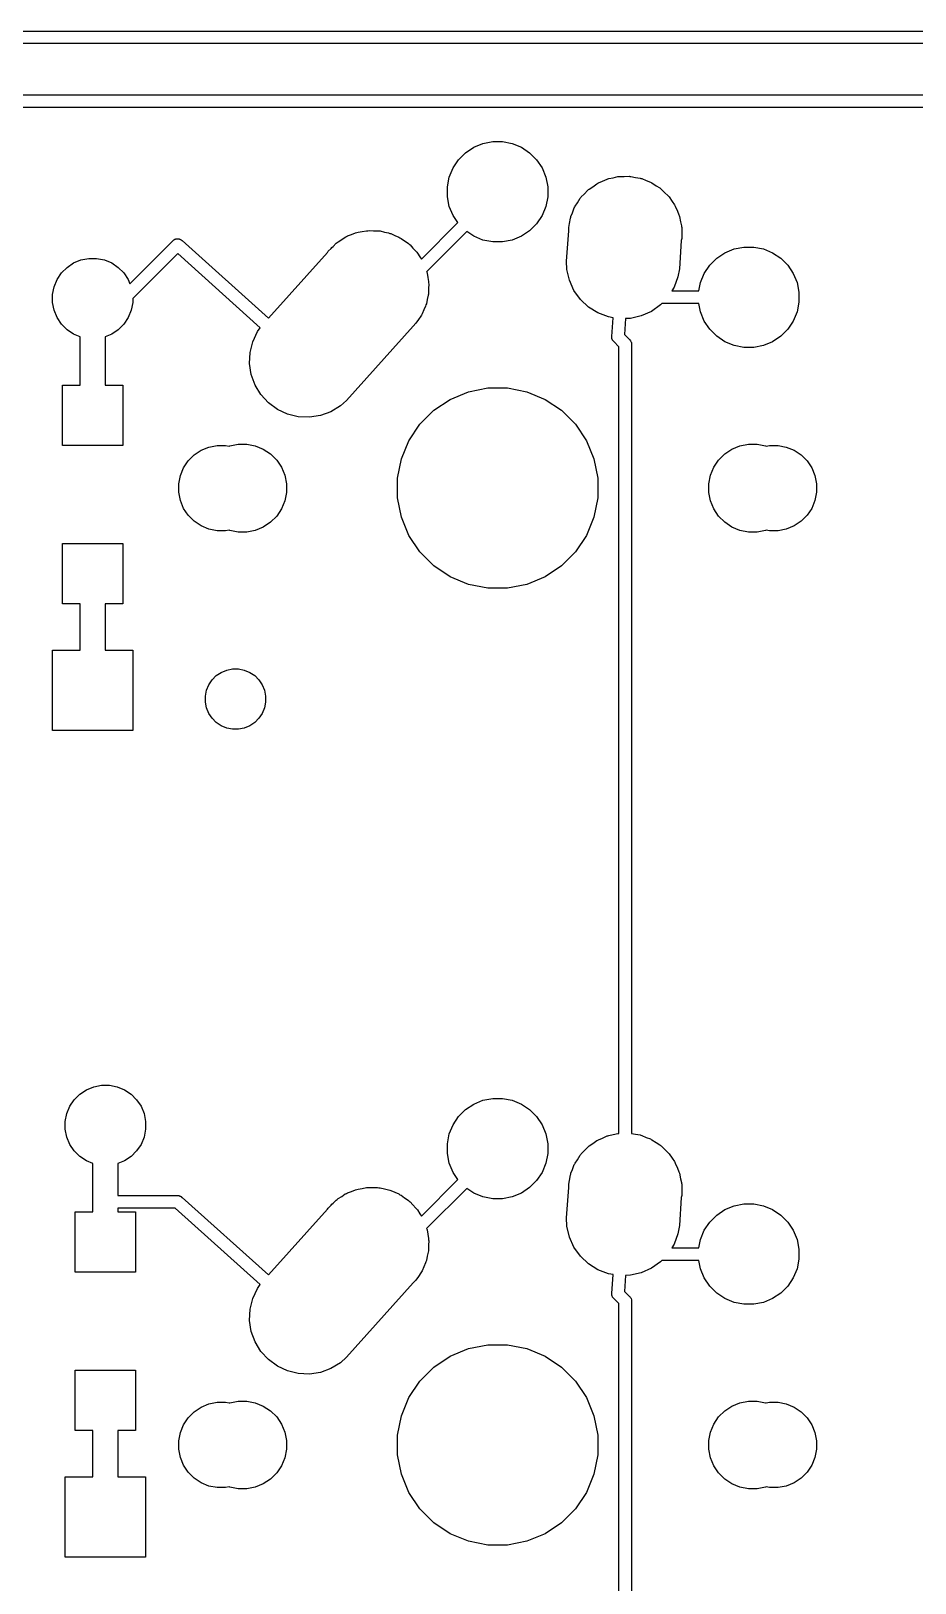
# Model space of a CAD drawing. Extents: x 53 to 306, y -113 to -54.
# Drawn here: x 147.87 to 165.47, y -88.47 to -57.58 of the extents above; entities that cross this region are included whole.
import ezdxf

# ---------------------------------------------------------------- set-up
doc = ezdxf.new("R2010")
doc.units = 0
doc.layers.add('BLACK', color=7, linetype='CONTINUOUS')

msp = doc.modelspace()

# ---------------------------------------------------------------- linework, layer by layer
at = {"layer": 'BLACK', "linetype": 'CONTINUOUS'}
for p, q in [((91.9488, -57.575), (235.702, -57.575)), ((235.656, -57.825), (91.9945, -57.825)), ((110.166, -58.845), (236.335, -58.845)), ((236.289, -59.095), (110.212, -59.095)), ((156.525, -59.9982), (156.688, -59.8888)), ((156.688, -59.8888), (156.87, -59.8134)), ((156.87, -59.8134), (157.064, -59.775)), ((157.064, -59.775), (157.26, -59.775)), ((157.26, -59.775), (157.454, -59.8134)), ((157.454, -59.8134), (157.636, -59.8888)), ((157.636, -59.8888), (157.799, -59.9982)), ((156.276, -60.3013), (156.385, -60.1375)), ((156.385, -60.1375), (156.525, -59.9982)), ((157.799, -59.9982), (157.939, -60.1375)), ((157.939, -60.1375), (158.048, -60.3013)), ((156.162, -60.6765), (156.2, -60.4833)), ((156.2, -60.4833), (156.276, -60.3013)), ((158.048, -60.3013), (158.124, -60.4833)), ((158.124, -60.4833), (158.162, -60.6765)), ((159.249, -60.5649), (159.341, -60.5236)), ((159.341, -60.5236), (159.359, -60.5195)), ((159.359, -60.5195), (159.374, -60.5132)), ((159.374, -60.5132), (159.462, -60.4958)), ((159.462, -60.4958), (159.557, -60.4738)), ((159.557, -60.4738), (159.575, -60.4733)), ((159.575, -60.4733), (159.591, -60.47)), ((159.591, -60.47), (159.684, -60.47)), ((159.684, -60.47), (159.778, -60.4671)), ((159.778, -60.4671), (159.795, -60.47)), ((159.795, -60.47), (159.813, -60.47)), ((159.813, -60.47), (159.906, -60.4886)), ((159.906, -60.4886), (159.997, -60.5038)), ((159.997, -60.5038), (160.013, -60.5097)), ((160.013, -60.5097), (160.03, -60.5132)), ((160.03, -60.5132), (160.121, -60.5509)), ((160.121, -60.5509), (160.204, -60.5824)), ((156.162, -60.8735), (156.162, -60.6765)), ((158.162, -60.6765), (158.162, -60.8735)), ((158.828, -60.8779), (158.886, -60.8198)), ((158.886, -60.8198), (158.958, -60.7431)), ((158.958, -60.7431), (158.974, -60.732)), ((158.974, -60.732), (158.985, -60.7212)), ((158.985, -60.7212), (159.055, -60.6744)), ((159.055, -60.6744), (159.139, -60.6145)), ((159.139, -60.6145), (159.156, -60.6068)), ((159.156, -60.6068), (159.169, -60.598)), ((159.169, -60.598), (159.249, -60.5649)), ((160.204, -60.5824), (160.218, -60.591)), ((160.218, -60.591), (160.235, -60.598)), ((160.235, -60.598), (160.319, -60.6542)), ((160.319, -60.6542), (160.392, -60.6999)), ((160.392, -60.6999), (160.403, -60.7107)), ((160.403, -60.7107), (160.419, -60.7212)), ((160.419, -60.7212), (160.492, -60.7944)), ((160.492, -60.7944), (160.553, -60.8518)), ((160.553, -60.8518), (160.562, -60.8643)), ((160.562, -60.8643), (160.576, -60.8779)), ((156.2, -61.0667), (156.162, -60.8735)), ((156.276, -61.2487), (156.2, -61.0667)), ((158.124, -61.0667), (158.048, -61.2487)), ((158.162, -60.8735), (158.124, -61.0667)), ((158.651, -61.1936), (158.689, -61.0923)), ((158.689, -61.0923), (158.699, -61.0756)), ((158.699, -61.0756), (158.705, -61.0621)), ((158.705, -61.0621), (158.75, -60.9952)), ((158.75, -60.9952), (158.807, -60.9045)), ((158.807, -60.9045), (158.82, -60.8903)), ((158.82, -60.8903), (158.828, -60.8779)), ((160.576, -60.8779), (160.635, -60.9657)), ((160.635, -60.9657), (160.682, -61.0323)), ((160.682, -61.0323), (160.688, -61.0459)), ((160.688, -61.0459), (160.699, -61.0621)), ((160.699, -61.0621), (160.74, -61.1613)), ((160.74, -61.1613), (160.773, -61.2344)), ((155.643, -62.1176), (156.37, -61.39)), ((156.37, -61.39), (156.276, -61.2487)), ((157.939, -61.4125), (157.799, -61.5518)), ((158.048, -61.2487), (157.939, -61.4125)), ((158.577, -61.4842), (158.592, -61.407)), ((158.577, -61.55), (158.577, -61.4842)), ((158.592, -61.407), (158.61, -61.2995)), ((158.61, -61.2995), (158.617, -61.281)), ((158.617, -61.281), (158.62, -61.2668)), ((158.62, -61.2668), (158.651, -61.1936)), ((160.773, -61.2344), (160.776, -61.2486)), ((160.776, -61.2486), (160.784, -61.2668)), ((160.784, -61.2668), (160.805, -61.3733)), ((160.805, -61.3733), (160.823, -61.4504)), ((160.823, -61.4504), (160.823, -61.4647)), ((160.823, -61.4647), (160.827, -61.4842)), ((160.827, -61.4842), (160.827, -61.5933)), ((149.841, -62.6052), (150.693, -61.753)), ((150.693, -61.753), (150.695, -61.7508)), ((150.695, -61.7508), (150.702, -61.7444)), ((150.702, -61.7444), (150.704, -61.742)), ((150.704, -61.742), (150.706, -61.7402)), ((150.706, -61.7402), (150.713, -61.7342)), ((150.713, -61.7342), (150.716, -61.7324)), ((150.716, -61.7324), (150.718, -61.7303)), ((150.718, -61.7303), (150.726, -61.726)), ((150.726, -61.726), (150.734, -61.7214)), ((150.734, -61.7214), (150.737, -61.7203)), ((150.737, -61.7203), (150.74, -61.7187)), ((150.74, -61.7187), (150.749, -61.7161)), ((150.749, -61.7161), (150.757, -61.713)), ((150.757, -61.713), (150.76, -61.7125)), ((150.76, -61.7125), (150.764, -61.7115)), ((150.764, -61.7115), (150.773, -61.7106)), ((150.773, -61.7106), (150.781, -61.7093)), ((150.781, -61.7093), (150.785, -61.7094)), ((150.785, -61.7094), (150.788, -61.7091)), ((150.788, -61.7091), (150.797, -61.71)), ((150.797, -61.71), (150.806, -61.7104)), ((150.806, -61.7104), (150.809, -61.7112)), ((150.809, -61.7112), (150.813, -61.7115)), ((150.813, -61.7115), (150.821, -61.7141)), ((150.821, -61.7141), (150.83, -61.7162)), ((150.83, -61.7162), (150.833, -61.7177)), ((150.833, -61.7177), (150.836, -61.7187)), ((150.836, -61.7187), (150.844, -61.7229)), ((150.844, -61.7229), (150.852, -61.7266)), ((150.852, -61.7266), (150.855, -61.7287)), ((150.855, -61.7287), (150.858, -61.7303)), ((150.858, -61.7303), (150.865, -61.7359)), ((150.865, -61.7359), (150.867, -61.7376)), ((150.867, -61.7376), (150.87, -61.7398)), ((150.87, -61.7398), (150.877, -61.7459)), ((150.877, -61.7459), (150.879, -61.748)), ((150.879, -61.748), (152.598, -63.2907)), ((153.945, -61.8012), (153.966, -61.7873)), ((153.966, -61.7873), (153.984, -61.7704)), ((153.984, -61.7704), (154.058, -61.7257)), ((154.058, -61.7257), (154.129, -61.678)), ((154.129, -61.678), (154.152, -61.6685)), ((154.152, -61.6685), (154.174, -61.6555)), ((154.174, -61.6555), (154.255, -61.6261)), ((154.255, -61.6261), (154.334, -61.5932)), ((154.334, -61.5932), (154.358, -61.5884)), ((154.358, -61.5884), (154.382, -61.5798)), ((154.382, -61.5798), (154.467, -61.5667)), ((154.467, -61.5667), (154.551, -61.55)), ((154.551, -61.55), (154.576, -61.55)), ((154.576, -61.55), (154.601, -61.5462)), ((154.601, -61.5462), (154.687, -61.55)), ((154.687, -61.55), (154.773, -61.55)), ((154.773, -61.55), (154.797, -61.5549)), ((154.797, -61.5549), (154.822, -61.556)), ((154.822, -61.556), (154.906, -61.5765)), ((154.906, -61.5765), (154.99, -61.5932)), ((154.99, -61.5932), (155.013, -61.6028)), ((155.013, -61.6028), (155.037, -61.6087)), ((155.037, -61.6087), (155.115, -61.6451)), ((155.115, -61.6451), (155.195, -61.678)), ((155.195, -61.678), (155.216, -61.6919)), ((155.216, -61.6919), (155.238, -61.7025)), ((155.238, -61.7025), (155.308, -61.7534)), ((155.308, -61.7534), (155.379, -61.8012)), ((156.547, -61.5668), (155.748, -62.3662)), ((156.688, -61.6612), (156.547, -61.5668)), ((156.87, -61.7366), (156.688, -61.6612)), ((157.064, -61.775), (156.87, -61.7366)), ((157.26, -61.775), (157.064, -61.775)), ((157.454, -61.7366), (157.26, -61.775)), ((157.636, -61.6612), (157.454, -61.7366)), ((157.799, -61.5518), (157.636, -61.6612)), ((158.536, -62.1536), (158.577, -61.55)), ((160.819, -61.7471), (160.781, -62.3067)), ((160.827, -61.7058), (160.819, -61.7471)), ((160.827, -61.5933), (160.828, -61.6163)), ((160.828, -61.6163), (160.827, -61.6265)), ((160.827, -61.6265), (160.827, -61.7058)), ((148.865, -62.1327), (149.019, -62.102)), ((149.019, -62.102), (149.177, -62.102)), ((149.177, -62.102), (149.331, -62.1327)), ((150.793, -62.0068), (149.898, -62.9017)), ((152.436, -63.4813), (150.793, -62.0068)), ((152.598, -63.2907), (153.771, -61.9833)), ((153.771, -61.9833), (153.788, -61.9579)), ((153.788, -61.9579), (153.845, -61.9012)), ((153.845, -61.9012), (153.862, -61.8825)), ((153.862, -61.8825), (153.884, -61.8618)), ((153.884, -61.8618), (153.945, -61.8012)), ((155.379, -61.8012), (155.397, -61.8188)), ((155.397, -61.8188), (155.417, -61.8336)), ((155.417, -61.8336), (155.475, -61.897)), ((155.475, -61.897), (155.536, -61.9579)), ((155.536, -61.9579), (155.55, -61.9786)), ((155.55, -61.9786), (155.567, -61.997)), ((155.567, -61.997), (155.611, -62.0705)), ((155.611, -62.0705), (155.643, -62.1176)), ((161.385, -62.2375), (161.525, -62.0982)), ((161.525, -62.0982), (161.688, -61.9888)), ((161.688, -61.9888), (161.87, -61.9134)), ((161.87, -61.9134), (162.064, -61.875)), ((162.064, -61.875), (162.26, -61.875)), ((162.26, -61.875), (162.454, -61.9134)), ((162.454, -61.9134), (162.636, -61.9888)), ((162.636, -61.9888), (162.799, -62.0982)), ((162.799, -62.0982), (162.939, -62.2375)), ((148.389, -62.5231), (148.477, -62.392)), ((148.477, -62.392), (148.588, -62.2806)), ((148.588, -62.2806), (148.719, -62.193)), ((148.719, -62.193), (148.865, -62.1327)), ((149.331, -62.1327), (149.477, -62.193)), ((149.477, -62.193), (149.608, -62.2806)), ((149.608, -62.2806), (149.719, -62.392)), ((149.719, -62.392), (149.807, -62.5231)), ((155.748, -62.3662), (155.749, -62.3714)), ((155.749, -62.3714), (155.757, -62.3948)), ((155.757, -62.3948), (155.77, -62.4796)), ((158.541, -62.3196), (158.536, -62.1536)), ((158.591, -62.5356), (158.541, -62.3196)), ((160.781, -62.3067), (160.753, -62.4704)), ((161.2, -62.5833), (161.276, -62.4013)), ((161.276, -62.4013), (161.385, -62.2375)), ((162.939, -62.2375), (163.048, -62.4013)), ((163.048, -62.4013), (163.124, -62.5833)), ((148.298, -62.8232), (148.329, -62.6686)), ((148.329, -62.6686), (148.389, -62.5231)), ((149.807, -62.5231), (149.841, -62.6052)), ((155.77, -62.4796), (155.787, -62.5642)), ((155.787, -62.5642), (155.787, -62.5892)), ((155.787, -62.5892), (155.791, -62.6139)), ((155.791, -62.6139), (155.787, -62.6995)), ((155.787, -62.6995), (155.787, -62.7858)), ((158.682, -62.7377), (158.591, -62.5356)), ((160.675, -62.6776), (160.629, -62.75)), ((160.753, -62.4704), (160.675, -62.6776)), ((161.167, -62.75), (161.2, -62.5833)), ((163.124, -62.5833), (163.162, -62.7765)), ((148.298, -62.9808), (148.298, -62.8232)), ((148.329, -63.1354), (148.298, -62.9808)), ((149.898, -62.9808), (149.867, -63.1354)), ((149.898, -62.9017), (149.898, -62.9808)), ((155.734, -63.0263), (155.728, -63.0505)), ((155.744, -63.0031), (155.734, -63.0263)), ((155.761, -62.9185), (155.744, -63.0031)), ((155.781, -62.8352), (155.761, -62.9185)), ((155.782, -62.8104), (155.781, -62.8352)), ((155.787, -62.7858), (155.782, -62.8104)), ((158.81, -62.9181), (158.682, -62.7377)), ((158.971, -63.07), (158.81, -62.9181)), ((160.405, -63.0269), (160.225, -63.1555)), ((160.43, -63), (160.405, -63.0269)), ((161.167, -63), (160.43, -63)), ((160.629, -62.75), (161.167, -62.75)), ((161.2, -63.1667), (161.167, -63)), ((163.162, -62.9735), (163.124, -63.1667)), ((163.162, -62.7765), (163.162, -62.9735)), ((148.389, -63.2809), (148.329, -63.1354)), ((148.477, -63.412), (148.389, -63.2809)), ((149.807, -63.2809), (149.719, -63.412)), ((149.867, -63.1354), (149.807, -63.2809)), ((155.584, -63.3204), (155.536, -63.3921)), ((155.635, -63.2513), (155.584, -63.3204)), ((155.645, -63.2287), (155.635, -63.2513)), ((155.659, -63.2079), (155.645, -63.2287)), ((155.692, -63.1282), (155.659, -63.2079)), ((155.728, -63.0505), (155.692, -63.1282)), ((159.159, -63.1876), (158.971, -63.07)), ((159.367, -63.2662), (159.159, -63.1876)), ((159.461, -63.282), (159.367, -63.2662)), ((159.436, -63.6572), (159.461, -63.282)), ((159.711, -63.299), (159.689, -63.6194)), ((159.807, -63.2962), (159.711, -63.299)), ((160.023, -63.2464), (159.807, -63.2962)), ((160.225, -63.1555), (160.023, -63.2464)), ((161.276, -63.3487), (161.2, -63.1667)), ((163.124, -63.1667), (163.048, -63.3487)), ((148.588, -63.5234), (148.477, -63.412)), ((148.719, -63.611), (148.588, -63.5234)), ((148.848, -63.6644), (148.719, -63.611)), ((149.477, -63.611), (149.348, -63.6644)), ((149.608, -63.5234), (149.477, -63.611)), ((149.719, -63.412), (149.608, -63.5234)), ((152.286, -63.7595), (152.379, -63.5587)), ((152.379, -63.5587), (152.436, -63.4813)), ((155.479, -63.4491), (154.152, -64.9274)), ((155.536, -63.3921), (155.479, -63.4491)), ((159.689, -63.6194), (159.786, -63.7166)), ((161.385, -63.5125), (161.276, -63.3487)), ((161.525, -63.6518), (161.385, -63.5125)), ((162.939, -63.5125), (162.799, -63.6518)), ((163.048, -63.3487), (162.939, -63.5125)), ((148.848, -64.627), (148.848, -63.6644)), ((149.348, -63.6644), (149.348, -64.627)), ((152.233, -63.9747), (152.286, -63.7595)), ((159.435, -63.6676), (159.436, -63.6572)), ((159.435, -63.6756), (159.435, -63.6676)), ((159.436, -63.6837), (159.435, -63.6756)), ((159.437, -63.6879), (159.436, -63.6837)), ((159.437, -63.6921), (159.437, -63.6879)), ((159.439, -63.6998), (159.437, -63.6921)), ((159.441, -63.7077), (159.439, -63.6998)), ((159.443, -63.7116), (159.441, -63.7077)), ((159.444, -63.7157), (159.443, -63.7116)), ((159.448, -63.7228), (159.444, -63.7157)), ((159.451, -63.7301), (159.448, -63.7228)), ((159.454, -63.7336), (159.451, -63.7301)), ((159.456, -63.7374), (159.454, -63.7336)), ((159.461, -63.7436), (159.456, -63.7374)), ((159.466, -63.7502), (159.461, -63.7436)), ((159.473, -63.7573), (159.466, -63.7502)), ((159.577, -63.8611), (159.473, -63.7573)), ((159.577, -79.5228), (159.577, -63.8611)), ((159.786, -63.7166), (159.791, -63.7205)), ((159.791, -63.7205), (159.795, -63.7252)), ((159.795, -63.7252), (159.806, -63.7395)), ((159.806, -63.7395), (159.815, -63.755)), ((159.815, -63.755), (159.818, -63.7612)), ((159.818, -63.7612), (159.825, -63.7848)), ((159.825, -63.7848), (159.827, -63.8032)), ((159.827, -63.8032), (159.827, -63.8032)), ((159.827, -63.8032), (159.828, -63.8093)), ((159.828, -63.8093), (159.827, -63.8154)), ((159.827, -63.8154), (159.827, -79.5228)), ((161.688, -63.7612), (161.525, -63.6518)), ((161.87, -63.8366), (161.688, -63.7612)), ((162.064, -63.875), (161.87, -63.8366)), ((162.26, -63.875), (162.064, -63.875)), ((162.454, -63.8366), (162.26, -63.875)), ((162.636, -63.7612), (162.454, -63.8366)), ((162.799, -63.6518), (162.636, -63.7612)), ((152.223, -64.1961), (152.233, -63.9747)), ((152.257, -64.4152), (152.223, -64.1961)), ((152.333, -64.6234), (152.257, -64.4152)), ((148.498, -65.827), (148.498, -64.627)), ((148.498, -64.627), (148.848, -64.627)), ((149.348, -64.627), (149.698, -64.627)), ((149.698, -64.627), (149.698, -65.827)), ((152.447, -64.813), (152.333, -64.6234)), ((152.597, -64.9764), (152.447, -64.813)), ((156.218, -64.908), (156.58, -64.7577)), ((156.58, -64.7577), (156.966, -64.6811)), ((156.966, -64.6811), (157.358, -64.6811)), ((157.358, -64.6811), (157.744, -64.7577)), ((157.744, -64.7577), (158.106, -64.908)), ((152.776, -65.1075), (152.597, -64.9764)), ((152.977, -65.2013), (152.776, -65.1075)), ((153.84, -65.1545), (153.632, -65.2302)), ((154.03, -65.0396), (153.84, -65.1545)), ((154.152, -64.9274), (154.03, -65.0396)), ((155.613, -65.404), (155.891, -65.1262)), ((155.891, -65.1262), (156.218, -64.908)), ((158.106, -64.908), (158.433, -65.1262)), ((158.433, -65.1262), (158.711, -65.404)), ((153.192, -65.254), (152.977, -65.2013)), ((153.413, -65.2638), (153.192, -65.254)), ((153.632, -65.2302), (153.413, -65.2638)), ((155.395, -65.7305), (155.613, -65.404)), ((158.711, -65.404), (158.929, -65.7305)), ((151.827, -65.8336), (151.996, -65.8)), ((151.996, -65.8), (152.168, -65.8)), ((152.168, -65.8), (152.337, -65.8336)), ((155.245, -66.0934), (155.395, -65.7305)), ((158.929, -65.7305), (159.079, -66.0934)), ((161.987, -65.8336), (162.156, -65.8)), ((162.156, -65.8), (162.328, -65.8)), ((162.328, -65.8), (162.497, -65.8336)), ((149.698, -65.827), (148.498, -65.827)), ((151.002, -66.1332), (151.12, -66.0148)), ((151.12, -66.0148), (151.259, -65.9217)), ((151.259, -65.9217), (151.414, -65.8577)), ((151.414, -65.8577), (151.578, -65.825)), ((151.578, -65.825), (151.746, -65.825)), ((151.746, -65.825), (151.815, -65.8387)), ((151.815, -65.8387), (151.827, -65.8336)), ((152.337, -65.8336), (152.496, -65.8996)), ((152.496, -65.8996), (152.64, -65.9953)), ((152.64, -65.9953), (152.762, -66.1172)), ((152.762, -66.1172), (152.857, -66.2605)), ((155.168, -66.4786), (155.245, -66.0934)), ((159.079, -66.0934), (159.156, -66.4786)), ((161.467, -66.2605), (161.562, -66.1172)), ((161.562, -66.1172), (161.684, -65.9953)), ((161.684, -65.9953), (161.828, -65.8996)), ((161.828, -65.8996), (161.987, -65.8336)), ((162.497, -65.8336), (162.509, -65.8387)), ((162.509, -65.8387), (162.578, -65.825)), ((162.578, -65.825), (162.746, -65.825)), ((162.746, -65.825), (162.91, -65.8577)), ((162.91, -65.8577), (163.065, -65.9217)), ((163.065, -65.9217), (163.204, -66.0148)), ((163.204, -66.0148), (163.322, -66.1332)), ((150.812, -66.5913), (150.845, -66.4271)), ((150.845, -66.4271), (150.909, -66.2724)), ((150.909, -66.2724), (151.002, -66.1332)), ((152.857, -66.2605), (152.923, -66.4198)), ((152.923, -66.4198), (152.957, -66.5888)), ((161.367, -66.5888), (161.401, -66.4198)), ((161.401, -66.4198), (161.467, -66.2605)), ((163.322, -66.1332), (163.415, -66.2724)), ((163.415, -66.2724), (163.479, -66.4271)), ((163.479, -66.4271), (163.512, -66.5913)), ((150.812, -66.7587), (150.812, -66.5913)), ((152.957, -66.5888), (152.957, -66.7612)), ((155.168, -66.8714), (155.168, -66.4786)), ((159.156, -66.4786), (159.156, -66.8714)), ((161.367, -66.7612), (161.367, -66.5888)), ((163.512, -66.5913), (163.512, -66.7587)), ((150.845, -66.9229), (150.812, -66.7587)), ((150.909, -67.0776), (150.845, -66.9229)), ((152.923, -66.9302), (152.857, -67.0895)), ((152.957, -66.7612), (152.923, -66.9302)), ((155.245, -67.2566), (155.168, -66.8714)), ((159.156, -66.8714), (159.079, -67.2566)), ((161.401, -66.9302), (161.367, -66.7612)), ((161.467, -67.0895), (161.401, -66.9302)), ((163.479, -66.9229), (163.415, -67.0776)), ((163.512, -66.7587), (163.479, -66.9229)), ((151.002, -67.2168), (150.909, -67.0776)), ((151.12, -67.3352), (151.002, -67.2168)), ((151.259, -67.4283), (151.12, -67.3352)), ((152.64, -67.3547), (152.496, -67.4504)), ((152.762, -67.2328), (152.64, -67.3547)), ((152.857, -67.0895), (152.762, -67.2328)), ((155.395, -67.6195), (155.245, -67.2566)), ((159.079, -67.2566), (158.929, -67.6195)), ((161.562, -67.2328), (161.467, -67.0895)), ((161.684, -67.3547), (161.562, -67.2328)), ((161.828, -67.4504), (161.684, -67.3547)), ((163.204, -67.3352), (163.065, -67.4283)), ((163.322, -67.2168), (163.204, -67.3352)), ((163.415, -67.0776), (163.322, -67.2168)), ((151.414, -67.4923), (151.259, -67.4283)), ((151.578, -67.525), (151.414, -67.4923)), ((151.746, -67.525), (151.578, -67.525)), ((151.815, -67.5113), (151.746, -67.525)), ((151.827, -67.5164), (151.815, -67.5113)), ((151.996, -67.55), (151.827, -67.5164)), ((152.168, -67.55), (151.996, -67.55)), ((152.337, -67.5164), (152.168, -67.55)), ((152.496, -67.4504), (152.337, -67.5164)), ((155.613, -67.946), (155.395, -67.6195)), ((158.929, -67.6195), (158.711, -67.946)), ((161.987, -67.5164), (161.828, -67.4504)), ((162.156, -67.55), (161.987, -67.5164)), ((162.328, -67.55), (162.156, -67.55)), ((162.497, -67.5164), (162.328, -67.55)), ((162.509, -67.5113), (162.497, -67.5164)), ((162.578, -67.525), (162.509, -67.5113)), ((162.746, -67.525), (162.578, -67.525)), ((162.91, -67.4923), (162.746, -67.525)), ((163.065, -67.4283), (162.91, -67.4923)), ((148.498, -68.977), (148.498, -67.777)), ((148.498, -67.777), (149.698, -67.777)), ((149.698, -67.777), (149.698, -68.977)), ((155.891, -68.2238), (155.613, -67.946)), ((158.711, -67.946), (158.433, -68.2238)), ((156.218, -68.442), (155.891, -68.2238)), ((158.433, -68.2238), (158.106, -68.442)), ((156.58, -68.5923), (156.218, -68.442)), ((158.106, -68.442), (157.744, -68.5923)), ((156.966, -68.6689), (156.58, -68.5923)), ((157.358, -68.6689), (156.966, -68.6689)), ((157.744, -68.5923), (157.358, -68.6689)), ((148.848, -68.977), (148.498, -68.977)), ((148.848, -69.902), (148.848, -68.977)), ((149.698, -68.977), (149.348, -68.977)), ((149.348, -68.977), (149.348, -69.902)), ((148.298, -71.502), (148.298, -69.902)), ((148.298, -69.902), (148.848, -69.902)), ((149.348, -69.902), (149.898, -69.902)), ((149.898, -69.902), (149.898, -71.502)), ((151.476, -70.4925), (151.56, -70.4089)), ((151.56, -70.4089), (151.658, -70.3433)), ((151.658, -70.3433), (151.767, -70.2981)), ((151.767, -70.2981), (151.883, -70.275)), ((151.883, -70.275), (152.001, -70.275)), ((152.001, -70.275), (152.117, -70.2981)), ((152.117, -70.2981), (152.226, -70.3433)), ((152.226, -70.3433), (152.324, -70.4089)), ((152.324, -70.4089), (152.408, -70.4925)), ((151.342, -70.8159), (151.365, -70.7)), ((151.365, -70.7), (151.41, -70.5908)), ((151.41, -70.5908), (151.476, -70.4925)), ((152.408, -70.4925), (152.474, -70.5908)), ((152.474, -70.5908), (152.519, -70.7)), ((152.519, -70.7), (152.542, -70.8159)), ((151.342, -70.9341), (151.342, -70.8159)), ((151.365, -71.05), (151.342, -70.9341)), ((151.41, -71.1592), (151.365, -71.05)), ((152.519, -71.05), (152.474, -71.1592)), ((152.542, -70.9341), (152.519, -71.05)), ((152.542, -70.8159), (152.542, -70.9341)), ((151.476, -71.2575), (151.41, -71.1592)), ((151.56, -71.341), (151.476, -71.2575)), ((151.658, -71.4067), (151.56, -71.341)), ((152.324, -71.341), (152.226, -71.4067)), ((152.408, -71.2575), (152.324, -71.341)), ((152.474, -71.1592), (152.408, -71.2575)), ((149.898, -71.502), (148.298, -71.502)), ((151.767, -71.4519), (151.658, -71.4067)), ((151.883, -71.475), (151.767, -71.4519)), ((152.001, -71.475), (151.883, -71.475)), ((152.117, -71.4519), (152.001, -71.475)), ((152.226, -71.4067), (152.117, -71.4519)), ((148.731, -78.851), (148.842, -78.7396)), ((148.842, -78.7396), (148.973, -78.652)), ((148.973, -78.652), (149.119, -78.5917)), ((149.119, -78.5917), (149.273, -78.561)), ((149.273, -78.561), (149.431, -78.561)), ((149.431, -78.561), (149.585, -78.5917)), ((149.585, -78.5917), (149.731, -78.652)), ((149.731, -78.652), (149.862, -78.7396)), ((149.862, -78.7396), (149.973, -78.851)), ((148.583, -79.1276), (148.643, -78.9821)), ((148.643, -78.9821), (148.731, -78.851)), ((149.973, -78.851), (150.061, -78.9821)), ((150.061, -78.9821), (150.121, -79.1276)), ((156.385, -79.1875), (156.525, -79.0482)), ((156.525, -79.0482), (156.688, -78.9388)), ((156.688, -78.9388), (156.87, -78.8634)), ((156.87, -78.8634), (157.064, -78.825)), ((157.064, -78.825), (157.26, -78.825)), ((157.26, -78.825), (157.454, -78.8634)), ((157.454, -78.8634), (157.636, -78.9388)), ((157.636, -78.9388), (157.799, -79.0482)), ((157.799, -79.0482), (157.939, -79.1875)), ((148.552, -79.2822), (148.583, -79.1276)), ((148.552, -79.4398), (148.552, -79.2822)), ((150.121, -79.1276), (150.152, -79.2822)), ((150.152, -79.2822), (150.152, -79.4398)), ((156.2, -79.5333), (156.276, -79.3513)), ((156.276, -79.3513), (156.385, -79.1875)), ((157.939, -79.1875), (158.048, -79.3513)), ((158.048, -79.3513), (158.124, -79.5333)), ((148.583, -79.5944), (148.552, -79.4398)), ((148.643, -79.7399), (148.583, -79.5944)), ((150.121, -79.5944), (150.061, -79.7399)), ((150.152, -79.4398), (150.121, -79.5944)), ((156.162, -79.7265), (156.2, -79.5333)), ((158.124, -79.5333), (158.162, -79.7265)), ((159.055, -79.7244), (159.139, -79.6645)), ((159.139, -79.6645), (159.156, -79.6568)), ((159.156, -79.6568), (159.169, -79.648)), ((159.169, -79.648), (159.249, -79.6149)), ((159.249, -79.6149), (159.341, -79.5736)), ((159.341, -79.5736), (159.359, -79.5695)), ((159.359, -79.5695), (159.374, -79.5632)), ((159.374, -79.5632), (159.462, -79.5458)), ((159.462, -79.5458), (159.557, -79.5238)), ((159.557, -79.5238), (159.575, -79.5233)), ((159.575, -79.5233), (159.577, -79.5228)), ((159.827, -79.5228), (159.906, -79.5386)), ((159.906, -79.5386), (159.997, -79.5538)), ((159.997, -79.5538), (160.013, -79.5597)), ((160.013, -79.5597), (160.03, -79.5632)), ((160.03, -79.5632), (160.121, -79.6009)), ((160.121, -79.6009), (160.204, -79.6324)), ((160.204, -79.6324), (160.218, -79.641)), ((160.218, -79.641), (160.235, -79.648)), ((160.235, -79.648), (160.319, -79.7042)), ((160.319, -79.7042), (160.392, -79.7499)), ((148.731, -79.871), (148.643, -79.7399)), ((148.842, -79.9824), (148.731, -79.871)), ((148.973, -80.07), (148.842, -79.9824)), ((149.862, -79.9824), (149.731, -80.07)), ((149.973, -79.871), (149.862, -79.9824)), ((150.061, -79.7399), (149.973, -79.871)), ((156.162, -79.9235), (156.162, -79.7265)), ((156.2, -80.1167), (156.162, -79.9235)), ((158.162, -79.9235), (158.124, -80.1167)), ((158.162, -79.7265), (158.162, -79.9235)), ((158.75, -80.0452), (158.807, -79.9545)), ((158.807, -79.9545), (158.82, -79.9403)), ((158.82, -79.9403), (158.828, -79.9279)), ((158.828, -79.9279), (158.886, -79.8698)), ((158.886, -79.8698), (158.958, -79.7931)), ((158.958, -79.7931), (158.974, -79.782)), ((158.974, -79.782), (158.985, -79.7712)), ((158.985, -79.7712), (159.055, -79.7244)), ((160.392, -79.7499), (160.403, -79.7607)), ((160.403, -79.7607), (160.419, -79.7712)), ((160.419, -79.7712), (160.492, -79.8444)), ((160.492, -79.8444), (160.553, -79.9018)), ((160.553, -79.9018), (160.562, -79.9143)), ((160.562, -79.9143), (160.576, -79.9279)), ((160.576, -79.9279), (160.635, -80.0157)), ((160.635, -80.0157), (160.682, -80.0823)), ((149.102, -80.1234), (148.973, -80.07)), ((149.102, -81.086), (149.102, -80.1234)), ((149.731, -80.07), (149.602, -80.1234)), ((149.602, -80.1234), (149.602, -80.7598)), ((156.276, -80.2987), (156.2, -80.1167)), ((156.37, -80.44), (156.276, -80.2987)), ((158.048, -80.2987), (157.939, -80.4625)), ((158.124, -80.1167), (158.048, -80.2987)), ((158.61, -80.3495), (158.617, -80.331)), ((158.617, -80.331), (158.62, -80.3169)), ((158.62, -80.3169), (158.651, -80.2436)), ((158.651, -80.2436), (158.689, -80.1423)), ((158.689, -80.1423), (158.699, -80.1256)), ((158.699, -80.1256), (158.705, -80.1121)), ((158.705, -80.1121), (158.75, -80.0452)), ((160.682, -80.0823), (160.688, -80.0959)), ((160.688, -80.0959), (160.699, -80.1121)), ((160.699, -80.1121), (160.74, -80.2113)), ((160.74, -80.2113), (160.773, -80.2844)), ((160.773, -80.2844), (160.776, -80.2986)), ((160.776, -80.2986), (160.784, -80.3169)), ((160.784, -80.3169), (160.805, -80.4233)), ((154.334, -80.6432), (154.358, -80.6384)), ((154.358, -80.6384), (154.382, -80.6298)), ((154.382, -80.6298), (154.467, -80.6167)), ((154.467, -80.6167), (154.551, -80.6)), ((154.551, -80.6), (154.576, -80.6)), ((154.576, -80.6), (154.601, -80.5962)), ((154.601, -80.5962), (154.687, -80.6)), ((154.687, -80.6), (154.773, -80.6)), ((154.773, -80.6), (154.797, -80.6049)), ((154.797, -80.6049), (154.822, -80.606)), ((154.822, -80.606), (154.906, -80.6265)), ((154.906, -80.6265), (154.99, -80.6432)), ((155.643, -81.1676), (156.37, -80.44)), ((156.547, -80.6168), (155.748, -81.4162)), ((156.688, -80.7112), (156.547, -80.6168)), ((157.799, -80.6018), (157.636, -80.7112)), ((157.939, -80.4625), (157.799, -80.6018)), ((158.536, -81.2036), (158.577, -80.6)), ((158.577, -80.5342), (158.592, -80.457)), ((158.577, -80.6), (158.577, -80.5342)), ((158.592, -80.457), (158.61, -80.3495)), ((160.805, -80.4233), (160.823, -80.5003)), ((160.823, -80.5003), (160.823, -80.5147)), ((160.823, -80.5147), (160.827, -80.5342)), ((160.827, -80.5342), (160.827, -80.6433)), ((149.602, -80.7598), (150.778, -80.7598)), ((150.778, -80.7598), (150.781, -80.7593)), ((150.781, -80.7593), (150.785, -80.7594)), ((150.785, -80.7594), (150.788, -80.7591)), ((150.788, -80.7591), (150.797, -80.76)), ((150.797, -80.76), (150.806, -80.7604)), ((150.806, -80.7604), (150.809, -80.7612)), ((150.809, -80.7612), (150.813, -80.7615)), ((150.813, -80.7615), (150.821, -80.7641)), ((150.821, -80.7641), (150.83, -80.7662)), ((150.83, -80.7662), (150.833, -80.7677)), ((150.833, -80.7677), (150.836, -80.7687)), ((150.836, -80.7687), (150.844, -80.7729)), ((150.844, -80.7729), (150.852, -80.7766)), ((150.852, -80.7766), (150.855, -80.7787)), ((150.855, -80.7787), (150.858, -80.7803)), ((150.858, -80.7803), (150.865, -80.7859)), ((150.865, -80.7859), (150.867, -80.7876)), ((150.867, -80.7876), (150.87, -80.7898)), ((150.87, -80.7898), (150.877, -80.7959)), ((150.877, -80.7959), (150.879, -80.798)), ((150.879, -80.798), (152.598, -82.3407)), ((153.845, -80.9512), (153.862, -80.9325)), ((153.862, -80.9325), (153.884, -80.9118)), ((153.884, -80.9118), (153.945, -80.8512)), ((153.945, -80.8512), (153.966, -80.8373)), ((153.966, -80.8373), (153.984, -80.8204)), ((153.984, -80.8204), (154.058, -80.7757)), ((154.058, -80.7757), (154.129, -80.728)), ((154.129, -80.728), (154.152, -80.7185)), ((154.152, -80.7185), (154.174, -80.7055)), ((154.174, -80.7055), (154.255, -80.6761)), ((154.255, -80.6761), (154.334, -80.6432)), ((154.99, -80.6432), (155.013, -80.6528)), ((155.013, -80.6528), (155.037, -80.6587)), ((155.037, -80.6587), (155.115, -80.6951)), ((155.115, -80.6951), (155.195, -80.728)), ((155.195, -80.728), (155.216, -80.7419)), ((155.216, -80.7419), (155.238, -80.7525)), ((155.238, -80.7525), (155.308, -80.8034)), ((155.308, -80.8034), (155.379, -80.8512)), ((155.379, -80.8512), (155.397, -80.8688)), ((155.397, -80.8688), (155.417, -80.8836)), ((155.417, -80.8836), (155.475, -80.947)), ((155.475, -80.947), (155.536, -81.0079)), ((156.87, -80.7866), (156.688, -80.7112)), ((157.064, -80.825), (156.87, -80.7866)), ((157.26, -80.825), (157.064, -80.825)), ((157.454, -80.7866), (157.26, -80.825)), ((157.636, -80.7112), (157.454, -80.7866)), ((160.819, -80.7971), (160.781, -81.3567)), ((160.827, -80.7558), (160.819, -80.7971)), ((160.827, -80.6433), (160.828, -80.6663)), ((160.828, -80.6663), (160.827, -80.6765)), ((160.827, -80.6765), (160.827, -80.7558)), ((161.87, -80.9634), (162.064, -80.925)), ((162.064, -80.925), (162.26, -80.925)), ((162.26, -80.925), (162.454, -80.9634)), ((148.752, -82.286), (148.752, -81.086)), ((148.752, -81.086), (149.102, -81.086)), ((150.74, -81.0098), (149.602, -81.0098)), ((149.602, -81.0098), (149.602, -81.086)), ((149.602, -81.086), (149.952, -81.086)), ((149.952, -81.086), (149.952, -82.286)), ((152.436, -82.5313), (150.74, -81.0098)), ((152.598, -82.3407), (153.771, -81.0333)), ((153.771, -81.0333), (153.788, -81.0079)), ((153.788, -81.0079), (153.845, -80.9512)), ((155.536, -81.0079), (155.55, -81.0286)), ((155.55, -81.0286), (155.567, -81.047)), ((155.567, -81.047), (155.611, -81.1205)), ((155.611, -81.1205), (155.643, -81.1676)), ((158.541, -81.3696), (158.536, -81.2036)), ((161.385, -81.2875), (161.525, -81.1482)), ((161.525, -81.1482), (161.688, -81.0388)), ((161.688, -81.0388), (161.87, -80.9634)), ((162.454, -80.9634), (162.636, -81.0388)), ((162.636, -81.0388), (162.799, -81.1482)), ((162.799, -81.1482), (162.939, -81.2875)), ((155.748, -81.4162), (155.749, -81.4214)), ((155.749, -81.4214), (155.757, -81.4448)), ((155.757, -81.4448), (155.77, -81.5296)), ((155.77, -81.5296), (155.787, -81.6142)), ((158.591, -81.5856), (158.541, -81.3696)), ((160.753, -81.5204), (160.675, -81.7276)), ((160.781, -81.3567), (160.753, -81.5204)), ((161.2, -81.6333), (161.276, -81.4513)), ((161.276, -81.4513), (161.385, -81.2875)), ((162.939, -81.2875), (163.048, -81.4513)), ((163.048, -81.4513), (163.124, -81.6333)), ((155.782, -81.8604), (155.781, -81.8852)), ((155.787, -81.8358), (155.782, -81.8604)), ((155.787, -81.6142), (155.787, -81.6392)), ((155.787, -81.6392), (155.791, -81.6639)), ((155.791, -81.6639), (155.787, -81.7495)), ((155.787, -81.7495), (155.787, -81.8358)), ((158.682, -81.7877), (158.591, -81.5856)), ((158.81, -81.9681), (158.682, -81.7877)), ((160.675, -81.7276), (160.629, -81.8)), ((160.629, -81.8), (161.167, -81.8)), ((161.167, -81.8), (161.2, -81.6333)), ((163.124, -81.6333), (163.162, -81.8265)), ((163.162, -81.8265), (163.162, -82.0235)), ((155.692, -82.1782), (155.659, -82.2579)), ((155.728, -82.1005), (155.692, -82.1782)), ((155.734, -82.0763), (155.728, -82.1005)), ((155.744, -82.0532), (155.734, -82.0763)), ((155.761, -81.9685), (155.744, -82.0532)), ((155.781, -81.8852), (155.761, -81.9685)), ((158.971, -82.12), (158.81, -81.9681)), ((159.159, -82.2376), (158.971, -82.12)), ((160.405, -82.0769), (160.225, -82.2055)), ((160.43, -82.05), (160.405, -82.0769)), ((161.167, -82.05), (160.43, -82.05)), ((161.2, -82.2167), (161.167, -82.05)), ((163.162, -82.0235), (163.124, -82.2167)), ((149.952, -82.286), (148.752, -82.286)), ((155.536, -82.4421), (155.479, -82.4991)), ((155.584, -82.3704), (155.536, -82.4421)), ((155.635, -82.3013), (155.584, -82.3704)), ((155.645, -82.2787), (155.635, -82.3013)), ((155.659, -82.2579), (155.645, -82.2787)), ((159.367, -82.3162), (159.159, -82.2376)), ((159.461, -82.332), (159.367, -82.3162)), ((159.436, -82.7072), (159.461, -82.332)), ((159.711, -82.349), (159.689, -82.6694)), ((159.807, -82.3462), (159.711, -82.349)), ((160.023, -82.2964), (159.807, -82.3462)), ((160.225, -82.2055), (160.023, -82.2964)), ((161.276, -82.3987), (161.2, -82.2167)), ((161.385, -82.5625), (161.276, -82.3987)), ((163.048, -82.3987), (162.939, -82.5625)), ((163.124, -82.2167), (163.048, -82.3987)), ((152.286, -82.8095), (152.379, -82.6087)), ((152.379, -82.6087), (152.436, -82.5313)), ((155.479, -82.4991), (154.152, -83.9774)), ((159.435, -82.7176), (159.436, -82.7072)), ((159.435, -82.7256), (159.435, -82.7176)), ((159.436, -82.7337), (159.435, -82.7256)), ((159.437, -82.7379), (159.436, -82.7337)), ((159.437, -82.7421), (159.437, -82.7379)), ((159.439, -82.7498), (159.437, -82.7421)), ((159.441, -82.7577), (159.439, -82.7498)), ((159.443, -82.7616), (159.441, -82.7577)), ((159.444, -82.7657), (159.443, -82.7616)), ((159.448, -82.7728), (159.444, -82.7657)), ((159.451, -82.7801), (159.448, -82.7728)), ((159.454, -82.7836), (159.451, -82.7801)), ((159.456, -82.7874), (159.454, -82.7836)), ((159.461, -82.7936), (159.456, -82.7874)), ((159.466, -82.8002), (159.461, -82.7936)), ((159.473, -82.8073), (159.466, -82.8002)), ((159.689, -82.6694), (159.786, -82.7666)), ((159.786, -82.7666), (159.791, -82.7705)), ((159.791, -82.7705), (159.795, -82.7752)), ((159.795, -82.7752), (159.806, -82.7895)), ((159.806, -82.7895), (159.815, -82.805)), ((159.815, -82.805), (159.818, -82.8112)), ((161.525, -82.7018), (161.385, -82.5625)), ((161.688, -82.8112), (161.525, -82.7018)), ((162.799, -82.7018), (162.636, -82.8112)), ((162.939, -82.5625), (162.799, -82.7018)), ((152.223, -83.2461), (152.233, -83.0247)), ((152.233, -83.0247), (152.286, -82.8095)), ((159.577, -82.9111), (159.473, -82.8073)), ((159.577, -98.5728), (159.577, -82.9111)), ((159.818, -82.8112), (159.825, -82.8348)), ((159.825, -82.8348), (159.827, -82.8532)), ((159.827, -82.8532), (159.827, -82.8532)), ((159.827, -82.8532), (159.828, -82.8593)), ((159.828, -82.8593), (159.827, -82.8654)), ((159.827, -82.8654), (159.827, -98.5728)), ((161.87, -82.8866), (161.688, -82.8112)), ((162.064, -82.925), (161.87, -82.8866)), ((162.26, -82.925), (162.064, -82.925)), ((162.454, -82.8866), (162.26, -82.925)), ((162.636, -82.8112), (162.454, -82.8866)), ((152.257, -83.4652), (152.223, -83.2461)), ((152.333, -83.6734), (152.257, -83.4652)), ((152.447, -83.863), (152.333, -83.6734)), ((156.58, -83.8077), (156.966, -83.7311)), ((156.966, -83.7311), (157.358, -83.7311)), ((157.358, -83.7311), (157.744, -83.8077)), ((152.597, -84.0264), (152.447, -83.863)), ((152.776, -84.1575), (152.597, -84.0264)), ((154.152, -83.9774), (154.03, -84.0896)), ((155.891, -84.1762), (156.218, -83.958)), ((156.218, -83.958), (156.58, -83.8077)), ((157.744, -83.8077), (158.106, -83.958)), ((158.106, -83.958), (158.433, -84.1762)), ((148.752, -85.436), (148.752, -84.236)), ((148.752, -84.236), (149.952, -84.236)), ((149.952, -84.236), (149.952, -85.436)), ((152.977, -84.2513), (152.776, -84.1575)), ((153.192, -84.304), (152.977, -84.2513)), ((153.413, -84.3138), (153.192, -84.304)), ((153.632, -84.2802), (153.413, -84.3138)), ((153.84, -84.2045), (153.632, -84.2802)), ((154.03, -84.0896), (153.84, -84.2045)), ((155.613, -84.454), (155.891, -84.1762)), ((158.433, -84.1762), (158.711, -84.454)), ((155.395, -84.7805), (155.613, -84.454)), ((158.711, -84.454), (158.929, -84.7805)), ((151.259, -84.9717), (151.414, -84.9077)), ((151.414, -84.9077), (151.578, -84.875)), ((151.578, -84.875), (151.746, -84.875)), ((151.746, -84.875), (151.815, -84.8887)), ((151.815, -84.8887), (151.827, -84.8836)), ((151.827, -84.8836), (151.996, -84.85)), ((151.996, -84.85), (152.168, -84.85)), ((152.168, -84.85), (152.337, -84.8836)), ((152.337, -84.8836), (152.496, -84.9496)), ((152.496, -84.9496), (152.64, -85.0453)), ((155.245, -85.1434), (155.395, -84.7805)), ((158.929, -84.7805), (159.079, -85.1434)), ((161.684, -85.0453), (161.828, -84.9496)), ((161.828, -84.9496), (161.987, -84.8836)), ((161.987, -84.8836), (162.156, -84.85)), ((162.156, -84.85), (162.328, -84.85)), ((162.328, -84.85), (162.497, -84.8836)), ((162.497, -84.8836), (162.509, -84.8887)), ((162.509, -84.8887), (162.578, -84.875)), ((162.578, -84.875), (162.746, -84.875)), ((162.746, -84.875), (162.91, -84.9077)), ((162.91, -84.9077), (163.065, -84.9717)), ((150.909, -85.3224), (151.002, -85.1832)), ((151.002, -85.1832), (151.12, -85.0648)), ((151.12, -85.0648), (151.259, -84.9717)), ((152.64, -85.0453), (152.762, -85.1672)), ((152.762, -85.1672), (152.857, -85.3105)), ((155.168, -85.5286), (155.245, -85.1434)), ((159.079, -85.1434), (159.156, -85.5286)), ((161.467, -85.3105), (161.562, -85.1672)), ((161.562, -85.1672), (161.684, -85.0453)), ((163.065, -84.9717), (163.204, -85.0648)), ((163.204, -85.0648), (163.322, -85.1832)), ((163.322, -85.1832), (163.415, -85.3224)), ((149.102, -85.436), (148.752, -85.436)), ((149.102, -86.361), (149.102, -85.436)), ((149.952, -85.436), (149.602, -85.436)), ((149.602, -85.436), (149.602, -86.361)), ((150.812, -85.6413), (150.845, -85.4771)), ((150.845, -85.4771), (150.909, -85.3224)), ((152.857, -85.3105), (152.923, -85.4698)), ((152.923, -85.4698), (152.957, -85.6388)), ((155.168, -85.9214), (155.168, -85.5286)), ((159.156, -85.5286), (159.156, -85.9214)), ((161.367, -85.6388), (161.401, -85.4698)), ((161.401, -85.4698), (161.467, -85.3105)), ((163.415, -85.3224), (163.479, -85.4771)), ((163.479, -85.4771), (163.512, -85.6413)), ((150.812, -85.8087), (150.812, -85.6413)), ((150.845, -85.9729), (150.812, -85.8087)), ((152.957, -85.8112), (152.923, -85.9802)), ((152.957, -85.6388), (152.957, -85.8112)), ((161.367, -85.8112), (161.367, -85.6388)), ((161.401, -85.9802), (161.367, -85.8112)), ((163.512, -85.8087), (163.479, -85.9729)), ((163.512, -85.6413), (163.512, -85.8087)), ((150.909, -86.1276), (150.845, -85.9729)), ((151.002, -86.2668), (150.909, -86.1276)), ((152.857, -86.1395), (152.762, -86.2828)), ((152.923, -85.9802), (152.857, -86.1395)), ((155.245, -86.3066), (155.168, -85.9214)), ((159.156, -85.9214), (159.079, -86.3066)), ((161.467, -86.1395), (161.401, -85.9802)), ((161.562, -86.2828), (161.467, -86.1395)), ((163.415, -86.1276), (163.322, -86.2668)), ((163.479, -85.9729), (163.415, -86.1276)), ((148.552, -87.961), (148.552, -86.361)), ((148.552, -86.361), (149.102, -86.361)), ((149.602, -86.361), (150.152, -86.361)), ((150.152, -86.361), (150.152, -87.961)), ((151.12, -86.3852), (151.002, -86.2668)), ((151.259, -86.4783), (151.12, -86.3852)), ((151.414, -86.5423), (151.259, -86.4783)), ((152.496, -86.5004), (152.337, -86.5664)), ((152.64, -86.4047), (152.496, -86.5004)), ((152.762, -86.2828), (152.64, -86.4047)), ((155.395, -86.6695), (155.245, -86.3066)), ((159.079, -86.3066), (158.929, -86.6695)), ((161.684, -86.4047), (161.562, -86.2828)), ((161.828, -86.5004), (161.684, -86.4047)), ((161.987, -86.5664), (161.828, -86.5004)), ((163.065, -86.4783), (162.91, -86.5423)), ((163.204, -86.3852), (163.065, -86.4783)), ((163.322, -86.2668), (163.204, -86.3852)), ((151.578, -86.575), (151.414, -86.5423)), ((151.746, -86.575), (151.578, -86.575)), ((151.815, -86.5613), (151.746, -86.575)), ((151.827, -86.5664), (151.815, -86.5613)), ((151.996, -86.6), (151.827, -86.5664)), ((152.168, -86.6), (151.996, -86.6)), ((152.337, -86.5664), (152.168, -86.6)), ((155.613, -86.996), (155.395, -86.6695)), ((158.929, -86.6695), (158.711, -86.996)), ((162.156, -86.6), (161.987, -86.5664)), ((162.328, -86.6), (162.156, -86.6)), ((162.497, -86.5664), (162.328, -86.6)), ((162.509, -86.5613), (162.497, -86.5664)), ((162.578, -86.575), (162.509, -86.5613)), ((162.746, -86.575), (162.578, -86.575)), ((162.91, -86.5423), (162.746, -86.575)), ((155.891, -87.2738), (155.613, -86.996)), ((158.711, -86.996), (158.433, -87.2738)), ((156.218, -87.492), (155.891, -87.2738)), ((158.433, -87.2738), (158.106, -87.492)), ((156.58, -87.6423), (156.218, -87.492)), ((156.966, -87.7189), (156.58, -87.6423)), ((157.358, -87.7189), (156.966, -87.7189)), ((157.744, -87.6423), (157.358, -87.7189)), ((158.106, -87.492), (157.744, -87.6423)), ((150.152, -87.961), (148.552, -87.961))]:
    msp.add_line(p, q, dxfattribs=at)

doc.saveas('drawing.dxf')
